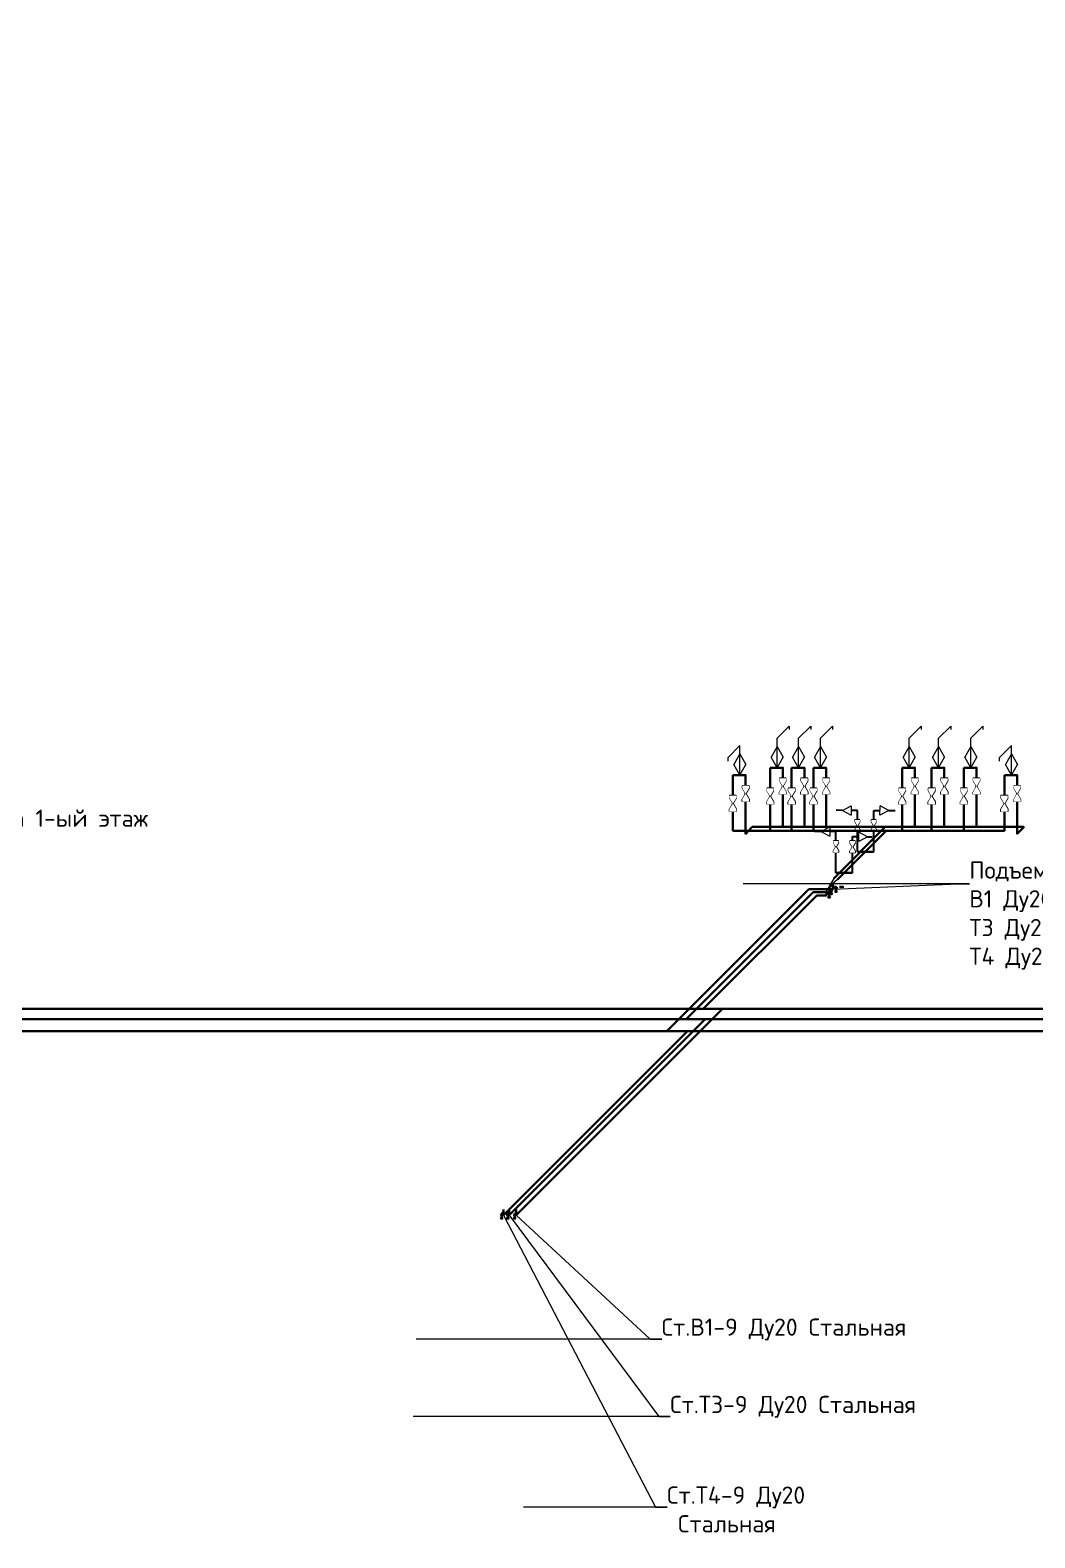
# Model space of a CAD drawing. Header units: millimetres. Extents: x -10178924 to 11692288, y -947381 to 58396.
# Drawn here: x 312124 to 320877, y -544140 to -531009 of the extents above; entities that cross this region are included whole.
import ezdxf
from ezdxf import colors
from ezdxf.entities.mleader import LeaderData, LeaderLine
from ezdxf.math import Vec2, Vec3

# ---------------------------------------------------------------- set-up
doc = ezdxf.new("R2010")
doc.units = ezdxf.units.MM
for name, color, linetype, lineweight in [('!В1', 5, 'Continuous', 35), ('!Т3', 1, 'Continuous', 35), ('!Т4', 30, 'Continuous', 35), ('Oborudowanie', 7, 'Continuous', 13), ('ВК_В1', 5, 'Continuous', 30), ('Выноски ВК', 7, 'Continuous', 0)]:
    doc.layers.add(name, color=color, linetype=linetype, lineweight=lineweight)
for name, color, linetype in [('PDF __Т3_15_сталь', 6, 'Continuous'), ('PDF _ВК-Оборуд', 7, 'Continuous'), ('PDF _ВК_Выноски', 7, 'Continuous')]:
    doc.layers.add(name, color=color, linetype=linetype)
doc.styles.add('PDF ISOCPEUR', font='isocpeur.ttf')

# ---------------------------------------------------------------- blocks, each defined once
blk = doc.blocks.new('_None')
blk = doc.blocks.new('A$C766B7461')
at = {"color": 0, "linetype": 'ByBlock'}
for p, q in [((0, 3), (1, 3)), ((0, 0), (0, 3)), ((1, 0), (0, 0)), ((0.5, 3), (0.5, 0)), ((6, 3), (1, 0)), ((6, 0), (1, 3)), ((1, 3), (1, 0)), ((7, 3), (6, 3)), ((6, 3), (6, 0)), ((6, 0), (7, 0)), ((6.5, 0), (6.5, 3)), ((7, 0), (7, 3))]:
    blk.add_line(p, q, dxfattribs=at)
blk.add_wipeout([(0, 3), (0.5, 3), (0.5, 0), (0, 0)], dxfattribs=at)
blk.add_wipeout([(0.5, 3), (1, 3), (1, 0), (0.5, 0)], dxfattribs=at)
blk.add_wipeout([(1, 3), (3.5, 1.5), (1, 0)], dxfattribs=at)
blk.add_wipeout([(7, 3), (6.5, 3), (6.5, 0), (7, 0)], dxfattribs=at)
blk.add_wipeout([(6.5, 3), (6, 3), (6, 0), (6.5, 0)], dxfattribs=at)
blk.add_wipeout([(6, 3), (3.5, 1.5), (6, 0)], dxfattribs=at)

msp = doc.modelspace()

# ---------------------------------------------------------------- linework, layer by layer
at = {"layer": '!В1', "lineweight": 35, "ltscale": 100}
for p, q in [((319573.7, -537948), (320783.2, -537948)), ((318977.9, -538544.2), (317988.9, -539533.2)), ((319061.9, -538544.2), (318977.9, -538544.2)), ((336033.6, -539533), (300807.5, -539533.4)), ((316358.3, -541330.4), (318155.6, -539533.2))]:
    msp.add_line(p, q, dxfattribs=at)
for points in [[(320783.2, -537948), (320723.6, -538007.6)], [(319144.1, -538347.3), (319288.7, -538347.3)], [(319061.9, -538544.2), (319061.9, -538504.6)], [(319085.4, -538528.7), (319085.4, -538522.1), (319061.9, -538522.1)], [(319085.4, -538563.5), (319085.4, -538572)], [(316345.6, -541325.2), (316345.6, -541315.7), (316358.3, -541315.7)], [(316358.3, -541330.4), (316358.3, -541280.4)], [(316345.6, -541360), (316345.6, -541368.5)]]:
    msp.add_lwpolyline(points, dxfattribs=at)
at = {"layer": '!Т3', "lineweight": 35, "ltscale": 100}
for p, q in [((318246.5, -537969.4), (318246.5, -537497.5)), ((318307.3, -537497.5), (318246.5, -537497.5)), ((318570.8, -537981.8), (318570.8, -537433.5)), ((318631.7, -537433.5), (318570.8, -537433.5)), ((318819.3, -537433.5), (318758.4, -537433.5)), ((319009, -537433.5), (318948.2, -537433.5)), ((319721, -537981.8), (319721, -537433.5)), ((319781.8, -537433.5), (319721, -537433.5)), ((319977.6, -537981.8), (319977.6, -537433.5)), ((320038.5, -537433.5), (319977.6, -537433.5)), ((320258.3, -537981.8), (320258.3, -537433.5)), ((320319.2, -537433.5), (320258.3, -537433.5)), ((320612, -537969.4), (320612, -537497.5)), ((320672.9, -537497.5), (320612, -537497.5)), ((318946.2, -538517.6), (317839.7, -539624)), ((319088.5, -538517.6), (318946.2, -538517.6)), ((336043, -539623.8), (300570.2, -539624.2)), ((316298.7, -541330.4), (318005.1, -539624))]:
    msp.add_line(p, q, dxfattribs=at)
for points in [[(319581.7, -537981.8), (320611.5, -537981.8), (320612, -537969.4)], [(319088.5, -538517.6), (319088.5, -538467.6)], [(316298.7, -541330.4), (316298.7, -541280.4)]]:
    msp.add_lwpolyline(points, dxfattribs=at)
at = {"layer": '!Т4', "lineweight": 35, "ltscale": 100}
for p, q in [((318908.8, -538489.8), (317671.7, -539726.9)), ((319116.3, -538489.8), (318908.8, -538489.8)), ((336043.7, -539726.7), (300328.3, -539727.1)), ((316247.3, -541330.4), (317850.8, -539726.9))]:
    msp.add_line(p, q, dxfattribs=at)
for points in [[(319116.3, -538439.8), (319088.5, -538473.3)], [(319116.3, -538489.8), (319116.3, -538439.8)], [(319145.3, -538478.5), (319145.3, -538469), (319116.3, -538469)], [(319205, -538478.5), (319205, -538469), (319175.9, -538469)], [(319145.3, -538513.4), (319145.3, -538521.8)], [(316232.7, -541324.7), (316232.7, -541315.2), (316247.3, -541300.5)], [(316247.3, -541330.4), (316247.3, -541280.4)], [(316232.7, -541359.6), (316232.7, -541368)]]:
    msp.add_lwpolyline(points, dxfattribs=at)
at = {"layer": 'Oborudowanie'}
for p, q in [((318737.3, -537070.7), (318631.7, -537176.3)), ((318737.3, -537070.7), (318737.3, -537101.4)), ((318924.9, -537070.7), (318819.3, -537176.3)), ((318924.9, -537070.7), (318924.9, -537101.4)), ((319114.6, -537070.7), (319009, -537176.3)), ((319114.6, -537070.7), (319114.6, -537101.4)), ((319887.4, -537070.7), (319781.8, -537176.3)), ((319887.4, -537070.7), (319887.4, -537101.4)), ((320144.1, -537070.7), (320038.5, -537176.3)), ((320144.1, -537070.7), (320144.1, -537101.4)), ((320424.8, -537070.7), (320319.2, -537176.3)), ((320424.8, -537070.7), (320424.8, -537101.4)), ((318307.3, -537240.3), (318201.7, -537345.9)), ((318307.3, -537497.5), (318307.3, -537240.3)), ((318631.7, -537249.1), (318579.5, -537341.3)), ((318631.7, -537433.5), (318631.7, -537176.3)), ((318631.7, -537249.1), (318683.8, -537341.3)), ((318819.3, -537249.1), (318767.2, -537341.3)), ((318819.3, -537433.5), (318819.3, -537176.3)), ((318819.3, -537249.1), (318871.4, -537341.3)), ((319009, -537249.1), (318956.9, -537341.3)), ((319009, -537433.5), (319009, -537176.3)), ((319009, -537249.1), (319061.2, -537341.3)), ((319781.8, -537249.1), (319729.7, -537341.3)), ((319781.8, -537433.5), (319781.8, -537176.3)), ((319781.8, -537249.1), (319833.9, -537341.3)), ((320038.5, -537249.1), (319986.4, -537341.3)), ((320038.5, -537433.5), (320038.5, -537176.3)), ((320038.5, -537249.1), (320090.6, -537341.3)), ((320319.2, -537249.1), (320267.1, -537341.3)), ((320319.2, -537433.5), (320319.2, -537176.3)), ((320319.2, -537249.1), (320371.3, -537341.3)), ((320567.2, -537345.9), (320672.9, -537240.3)), ((320672.9, -537497.5), (320672.9, -537240.3)), ((318201.7, -537345.9), (318201.7, -537376.5)), ((318307.3, -537313), (318255.2, -537405.2)), ((318307.3, -537497.5), (318255.2, -537405.2)), ((318307.3, -537313), (318359.5, -537405.2)), ((318307.3, -537497.5), (318359.5, -537405.2)), ((318631.7, -537433.5), (318579.5, -537341.3)), ((318631.7, -537433.5), (318683.8, -537341.3)), ((318819.3, -537433.5), (318767.2, -537341.3)), ((318819.3, -537433.5), (318871.4, -537341.3)), ((319009, -537433.5), (318956.9, -537341.3)), ((319009, -537433.5), (319061.2, -537341.3)), ((319781.8, -537433.5), (319729.7, -537341.3)), ((319781.8, -537433.5), (319833.9, -537341.3)), ((320038.5, -537433.5), (319986.4, -537341.3)), ((320038.5, -537433.5), (320090.6, -537341.3)), ((320319.2, -537433.5), (320267.1, -537341.3)), ((320319.2, -537433.5), (320371.3, -537341.3)), ((320567.2, -537345.9), (320567.2, -537376.5)), ((320672.9, -537313), (320620.7, -537405.2)), ((320672.9, -537497.5), (320620.7, -537405.2)), ((320672.9, -537313), (320725, -537405.2)), ((320672.9, -537497.5), (320725, -537405.2)), ((319201.5, -537804), (319277.8, -537763.8)), ((319201.5, -537804), (319277.3, -537845)), ((319604.2, -537805.6), (319528, -537845.8)), ((319604.2, -537805.6), (319528.4, -537764.6)), ((319014, -537987.2), (319090.3, -537947)), ((319014, -537987.2), (319089.8, -538028.2))]:
    msp.add_line(p, q, dxfattribs=at)
for points in [[(319277.8, -537763.8), (319277.3, -537845)], [(319528, -537845.8), (319528.4, -537764.6)], [(319090.3, -537947), (319089.8, -538028.2)]]:
    msp.add_lwpolyline(points, dxfattribs=at)
at = {"layer": 'PDF __Т3_15_сталь', "color": 1, "lineweight": 35}
for points in [[(319103.6, -538499.3), (319103.6, -538493.1), (319088.5, -538493.1)], [(319103.6, -538534.1), (319103.6, -538542.6)], [(316286, -541325.2), (316286, -541315.7), (316298.7, -541315.7)], [(316286, -541360), (316286, -541368.5)]]:
    msp.add_lwpolyline(points, dxfattribs=at)
at = {"layer": 'PDF _ВК-Оборуд', "lineweight": 25}
for points in [[(319096, -538563.5), (319074.8, -538563.5), (319096, -538528.7), (319074.8, -538528.7)], [(319114.2, -538534.1), (319093.1, -538534.1), (319114.2, -538499.3), (319093.1, -538499.3)], [(319155.9, -538513.4), (319134.8, -538513.4), (319155.9, -538478.5), (319134.8, -538478.5)], [(316243.3, -541359.6), (316222.1, -541359.6), (316243.3, -541324.7), (316222.1, -541324.7)], [(316296.6, -541360), (316275.4, -541360), (316296.6, -541325.2), (316275.4, -541325.2)], [(316356.2, -541360), (316335.1, -541360), (316356.2, -541325.2), (316335.1, -541325.2)]]:
    msp.add_lwpolyline(points, close=True, dxfattribs=at)
at = {"layer": 'PDF _ВК_Выноски', "lineweight": 13}
for points in [[(319124.7, -538397), (319061.9, -538504.6)], [(319157, -538406.5), (319088.5, -538467.6)]]:
    msp.add_lwpolyline(points, dxfattribs=at)
at = {"layer": 'ВК_В1'}
for p, q in [((319201.5, -537804), (319146.1, -537803.6)), ((319331.6, -537804.7), (319277.6, -537804.4)), ((319331.6, -538164), (319331.6, -537804.7)), ((319474.2, -538164.2), (319474.2, -537804.9)), ((319474.2, -537804.9), (319528.2, -537805.2)), ((319604.2, -537805.6), (319659.7, -537805.9)), ((319014, -537987.2), (318958.6, -537986.9)), ((319144.1, -537987.9), (319090, -537987.6)), ((319144.1, -538347.3), (319144.1, -537987.9))]:
    msp.add_line(p, q, dxfattribs=at)

# ---------------------------------------------------------------- leaders
at = {"layer": 'Выноски ВК', "ltscale": 50}
ml = msp.add_multileader_mtext('Standard', dxfattribs=at)
ml.set_content('В1 Ду32\\PТ3 Ду32\\PТ4 Ду25', color=256, style='PDF ISOCPEUR')
ml.set_leader_properties(color=256, linetype='ByLayer', lineweight=-1)
ml.set_arrow_properties(name='NONE')
ml.build(insert=Vec2(0, 0))
ml.multileader.update_dxf_attribs({"text_left_attachment_type": 6, "text_right_attachment_type": 6, "dogleg_length": 100, "arrow_head_size": 300})
ctx = ml.context
ctx.base_point, ctx.char_height, ctx.arrow_head_size, ctx.landing_gap_size, ctx.plane_origin = Vec3(309959.8, -531205), 150, 300, 0, Vec3(295012.2, -523950)
ctx.left_attachment, ctx.right_attachment = 6, 6
notes = []
notes.append((ctx, [(0, (1, 1, 0), (309859.8, -531205), (1, 0), 100, [(1, [(307591.9, -532463.7)], 0, [])])]))
ctx.mtext.insert, ctx.mtext.width, ctx.mtext.flow_direction = Vec3(309959.8, -531010), 2249.456, 5
ml = msp.add_multileader_mtext('Standard', dxfattribs=at)
ml.set_content('Подъем на 1-ый этаж\\PВ1 Ду20\\PТ3 Ду20\\PТ4 Ду20', color=256, style='PDF ISOCPEUR')
ml.set_leader_properties(color=256, linetype='ByLayer', lineweight=-1)
ml.set_arrow_properties(name='NONE')
ml.build(insert=Vec2(0, 0))
ml.multileader.update_dxf_attribs({"text_left_attachment_type": 6, "text_right_attachment_type": 6, "dogleg_length": 100, "arrow_head_size": 300})
ctx = ml.context
ctx.base_point, ctx.char_height, ctx.arrow_head_size, ctx.landing_gap_size, ctx.plane_origin = Vec3(311071.7, -537992.3), 150, 300, 0, Vec3(305365.8, -535092)
ctx.left_attachment, ctx.right_attachment = 6, 6
notes.append((ctx, [(0, (1, 1, 0), (310971.7, -537992.3), (1, 0), 100, [(1, [(310108.5, -537256.9), (310146.1, -537256.9), (310185.4, -537256.9)], 0, [])])]))
ctx.mtext.insert, ctx.mtext.width, ctx.mtext.flow_direction = Vec3(311071.7, -537797.3), 2446.704, 5
ml = msp.add_multileader_mtext('Standard', dxfattribs=at)
ml.set_content('Подъем из подвала\\PВ1 Ду20\\PТ3 Ду20\\PТ4 Ду20', color=256, style='PDF ISOCPEUR')
ml.set_leader_properties(color=256, linetype='ByLayer', lineweight=-1)
ml.set_arrow_properties(name='NONE')
ml.build(insert=Vec2(0, 0))
ml.multileader.update_dxf_attribs({"text_left_attachment_type": 6, "text_right_attachment_type": 6, "dogleg_length": 100, "arrow_head_size": 300})
ctx = ml.context
ctx.base_point, ctx.char_height, ctx.arrow_head_size, ctx.landing_gap_size, ctx.plane_origin = Vec3(320306.6, -538444.4), 150, 300, 0, Vec3(314600.8, -535704.8)
ctx.left_attachment, ctx.right_attachment = 6, 6
notes.append((ctx, [(0, (1, 1, 0), (320206.6, -538444.4), (1, 0), 100, [(1, [(319061.9, -538544.2), (319088.5, -538517.6), (319116.3, -538489.8)], 0, [])])]))
ctx.mtext.insert, ctx.mtext.width, ctx.mtext.flow_direction = Vec3(320306.6, -538249.4), 2446.704, 5
ml = msp.add_multileader_mtext('Standard', dxfattribs=at)
ml.set_content('Ст.Т3-9 Ду20 Стальная', color=256, style='PDF ISOCPEUR')
ml.set_leader_properties(color=256, linetype='ByLayer', lineweight=-1)
ml.set_arrow_properties(name='NONE')
ml.build(insert=Vec2(0, 0))
ml.multileader.update_dxf_attribs({"text_left_attachment_type": 6, "text_right_attachment_type": 6, "dogleg_length": 100, "arrow_head_size": 300})
ctx = ml.context
ctx.base_point, ctx.char_height, ctx.arrow_head_size, ctx.landing_gap_size, ctx.plane_origin = Vec3(317700.1, -543083.2), 150, 300, 0, Vec3(305893, -542184.4)
ctx.left_attachment, ctx.right_attachment = 6, 6
notes.append((ctx, [(0, (1, 1, 0), (317600.1, -543083.2), (1, 0), 100, [(1, [(316298.7, -541330.4)], 0, [])])]))
ctx.mtext.insert, ctx.mtext.width, ctx.mtext.flow_direction = Vec3(317700.1, -542903.2), 2216.085, 5
ml = msp.add_multileader_mtext('Standard', dxfattribs=at)
ml.set_content('Ст.В1-9 Ду20 Стальная', color=256, style='PDF ISOCPEUR')
ml.set_leader_properties(color=256, linetype='ByLayer', lineweight=-1)
ml.set_arrow_properties(name='NONE')
ml.build(insert=Vec2(0, 0))
ml.multileader.update_dxf_attribs({"text_left_attachment_type": 6, "text_right_attachment_type": 6, "dogleg_length": 100, "arrow_head_size": 300})
ctx = ml.context
ctx.base_point, ctx.char_height, ctx.arrow_head_size, ctx.landing_gap_size, ctx.plane_origin = Vec3(317626, -542409.6), 150, 300, 0, Vec3(304892, -542946.4)
ctx.left_attachment, ctx.right_attachment = 6, 6
notes.append((ctx, [(0, (1, 1, 0), (317526, -542409.6), (1, 0), 100, [(1, [(316358.3, -541330.4)], 0, [])])]))
ctx.mtext.insert, ctx.mtext.width, ctx.mtext.flow_direction = Vec3(317626, -542229.6), 2118.478, 5
ml = msp.add_multileader_mtext('Standard', dxfattribs=at)
ml.set_content('Ст.Т4-9 Ду20\\P Стальная', color=256, style='PDF ISOCPEUR')
ml.set_leader_properties(color=256, linetype='ByLayer', lineweight=-1)
ml.set_arrow_properties(name='NONE')
ml.build(insert=Vec2(0, 0))
ml.multileader.update_dxf_attribs({"text_left_attachment_type": 6, "text_right_attachment_type": 6, "dogleg_length": 100, "arrow_head_size": 300})
ctx = ml.context
ctx.base_point, ctx.char_height, ctx.arrow_head_size, ctx.landing_gap_size, ctx.plane_origin = Vec3(317672.9, -543872.4), 150, 300, 0, Vec3(305983, -541229.7)
ctx.left_attachment, ctx.right_attachment = 6, 6
notes.append((ctx, [(0, (1, 1, 0), (317572.9, -543872.4), (1, 0), 100, [(1, [(316247.3, -541330.4)], 0, [])])]))
ctx.mtext.insert, ctx.mtext.width, ctx.mtext.flow_direction = Vec3(317672.9, -543692.4), 2249.456, 5
for ctx, leaders in notes:
    for number, flags, end, landing, length, lines in leaders:
        leader = LeaderData()
        leader.index, (leader.has_last_leader_line, leader.has_dogleg_vector, leader.attachment_direction) = number, flags
        leader.last_leader_point, leader.dogleg_vector, leader.dogleg_length = Vec3(end), Vec3(landing), length
        for number, points, colour, breaks in lines:
            line = LeaderLine()
            line.index, line.vertices, line.color, line.breaks = number, Vec3.list(points), colors.encode_raw_color(colour), breaks
            leader.lines.append(line)
        ctx.leaders.append(leader)

# ---------------------------------------------------------------- next in the draw order: block references
at = {"layer": 'Oborudowanie', "rotation": 89.99999999999997}
for p, xscale, yscale, zscale in [((318276.3, -537814.7), 19.85575306794926, 19.85575306794926, 19.85575306794926), ((318600.6, -537750.7), 19.85575306794926, 19.85575306794926, 19.85575306794926), ((319750.7, -537750.7), 19.85575306794926, 19.85575306794926, 19.85575306794926), ((320007.4, -537750.7), 19.85575306794926, 19.85575306794926, 19.85575306794926), ((320288.1, -537750.7), 19.85575306794926, 19.85575306794926, 19.85575306794926), ((320641.8, -537814.7), 19.85575306794926, 19.85575306794926, 19.85575306794926), ((319353.5, -537989.1), 14.57794922048928, 14.57794922048928, 14.57794922048928), ((319165.9, -538172.3), 14.57794922048928, 14.57794922048928, 14.57794922048928)]:
    msp.add_blockref('A$C766B7461', p, dxfattribs=dict(at, xscale=xscale, yscale=yscale, zscale=zscale))

# ---------------------------------------------------------------- next in the draw order: linework, layer by layer
at = {"layer": '!В1', "lineweight": 35, "ltscale": 100}
for points in [[(318307.3, -537497.5), (318357.3, -537497.5), (318357.3, -538011.9)], [(318631.7, -537433.5), (318681.7, -537433.5), (318681.7, -537948)], [(319781.8, -537433.5), (319831.8, -537433.5), (319831.8, -537948)], [(320038.5, -537433.5), (320088.5, -537433.5), (320088.5, -537948)], [(320319.2, -537433.5), (320369.2, -537433.5), (320369.2, -537948)], [(320672.9, -537497.5), (320722.8, -537497.5), (320722.8, -538011.9)]]:
    msp.add_lwpolyline(points, dxfattribs=at)
at = {"layer": 'Oborudowanie'}
for q in [(319342.4, -538075.6), (319342.9, -537994.5)]:
    msp.add_line((319418.7, -538035.5), q, dxfattribs=at)
msp.add_lwpolyline([(319342.4, -538075.6), (319342.9, -537994.5)], dxfattribs=at)
at = {"layer": 'ВК_В1'}
for p, q in [((319288.7, -538347.9), (319288.4, -538030.6)), ((319288.7, -538030.6), (319342.7, -538030.9)), ((319418.7, -538035.5), (319459, -538035.7))]:
    msp.add_line(p, q, dxfattribs=at)

# ---------------------------------------------------------------- next in the draw order: block references
at = {"layer": 'Oborudowanie', "rotation": 89.99999999999997}
for p, xscale, yscale, zscale in [((318711.5, -537664.2), 19.85575306794926, 19.85575306794926, 19.85575306794926), ((319861.6, -537664.2), 19.85575306794926, 19.85575306794926, 19.85575306794926), ((320118.3, -537664.2), 19.85575306794926, 19.85575306794926, 19.85575306794926), ((320399, -537664.2), 19.85575306794926, 19.85575306794926, 19.85575306794926), ((318387.2, -537728.2), 19.85575306794926, 19.85575306794926, 19.85575306794926), ((320752.7, -537728.2), 19.85575306794926, 19.85575306794926, 19.85575306794926), ((319496, -537989.3), 14.57794922048928, 14.57794922048928, 14.57794922048928), ((319310.5, -538173), 14.57794922048928, 14.57794922048928, 14.57794922048928)]:
    msp.add_blockref('A$C766B7461', p, dxfattribs=dict(at, xscale=xscale, yscale=yscale, zscale=zscale))

# ---------------------------------------------------------------- next in the draw order: linework, layer by layer
at = {"layer": '!В1', "lineweight": 35, "ltscale": 100}
for points in [[(319573.7, -537948), (318414.7, -537948), (318357.3, -538011.9)], [(319124.7, -538397), (319573.7, -537948), (320564.4, -537948)], [(319331.6, -538164), (319474.2, -538164)]]:
    msp.add_lwpolyline(points, dxfattribs=at)
at = {"layer": '!Т3', "lineweight": 35, "ltscale": 100}
msp.add_line((318758.4, -537981.8), (318758.4, -537433.5), dxfattribs=at)
msp.add_lwpolyline([(319157, -538406.5), (319581.7, -537981.8), (318246.1, -537981.8), (318246.5, -537969.4)], dxfattribs=at)

# ---------------------------------------------------------------- next in the draw order: block references
at = {"layer": 'Oborudowanie', "xscale": 19.85575306794926, "yscale": 19.85575306794926, "zscale": 19.85575306794926, "rotation": 89.99999999999997}
msp.add_blockref('A$C766B7461', (318788.2, -537750.7), dxfattribs=at)

# ---------------------------------------------------------------- next in the draw order: linework, layer by layer
at = {"layer": '!В1', "lineweight": 35, "ltscale": 100}
msp.add_lwpolyline([(318819.3, -537433.5), (318869.3, -537433.5), (318869.3, -537948)], dxfattribs=at)

# ---------------------------------------------------------------- next in the draw order: block references
at = {"layer": 'Oborudowanie', "xscale": 19.85575306794926, "yscale": 19.85575306794926, "zscale": 19.85575306794926, "rotation": 89.99999999999997}
msp.add_blockref('A$C766B7461', (318899.1, -537664.2), dxfattribs=at)

# ---------------------------------------------------------------- next in the draw order: linework, layer by layer
at = {"layer": '!Т3', "lineweight": 35, "ltscale": 100}
msp.add_line((318948.2, -537981.8), (318948.2, -537433.5), dxfattribs=at)

# ---------------------------------------------------------------- next in the draw order: block references
at = {"layer": 'Oborudowanie', "xscale": 19.85575306794926, "yscale": 19.85575306794926, "zscale": 19.85575306794926, "rotation": 89.99999999999997}
msp.add_blockref('A$C766B7461', (318978, -537750.7), dxfattribs=at)

# ---------------------------------------------------------------- next in the draw order: linework, layer by layer
at = {"layer": '!В1', "lineweight": 35, "ltscale": 100}
msp.add_lwpolyline([(319009, -537433.5), (319059, -537433.5), (319059, -537948)], dxfattribs=at)

# ---------------------------------------------------------------- next in the draw order: block references
at = {"layer": 'Oborudowanie', "xscale": 19.85575306794926, "yscale": 19.85575306794926, "zscale": 19.85575306794926, "rotation": 89.99999999999997}
msp.add_blockref('A$C766B7461', (319088.9, -537664.2), dxfattribs=at)

doc.saveas('drawing.dxf')
